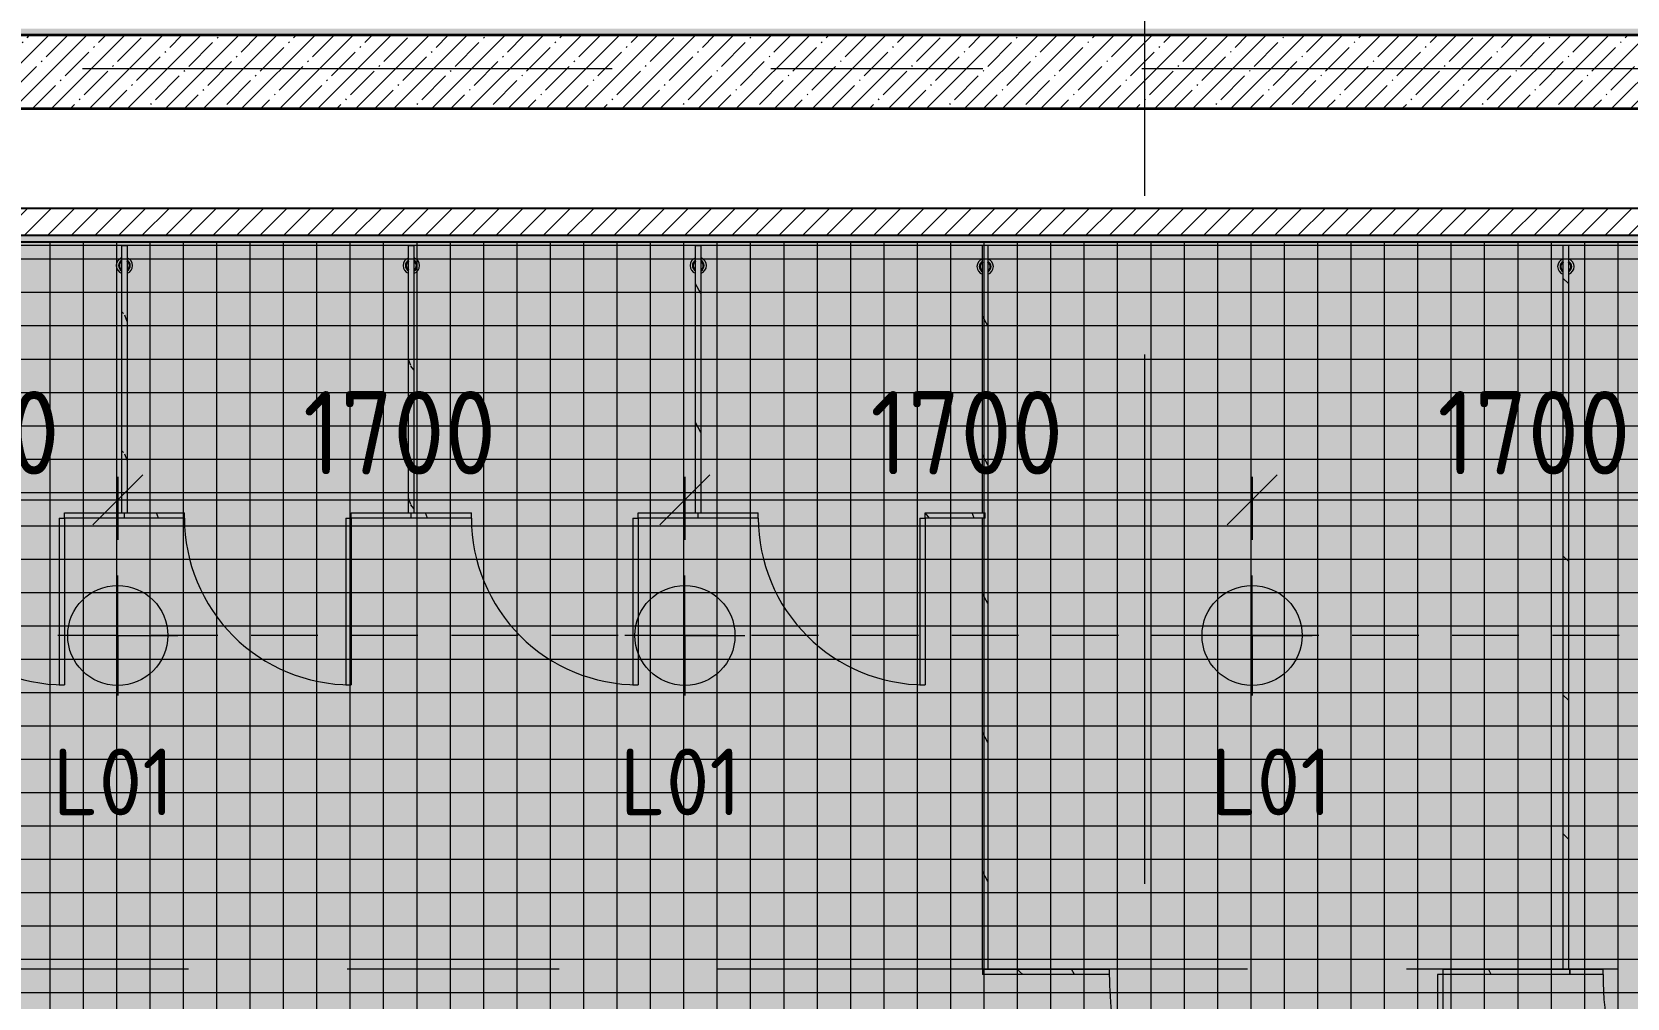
# Model space of a CAD drawing. Header units: millimetres. Extents: x 81094 to 272713, y -8553 to 29000.
# Drawn here: x 112624 to 117405, y 7713 to 10610 of the extents above; entities that cross this region are included whole.
import ezdxf

# ---------------------------------------------------------------- set-up
doc = ezdxf.new("R2010")
doc.units = ezdxf.units.MM
doc.linetypes.add('ADSK_Штрих_ш2 п1', pattern=[300, 200, -100])
doc.linetypes.add('Осевая', pattern=[3175, 635, -476.25, 1587.5, -476.25])
for name, color, linetype, lineweight in [('A-ANNO-DIMS', 7, 'Continuous', 9), ('A-ANNO-DIMS-100', 7, 'Continuous', 9), ('A-CLNG-PATT', 7, 'Continuous', 9), ('A-DETL-1', 7, 'ADSK_Штрих_ш2 п1', 9), ('A-DOOR', 7, 'Continuous', 9), ('A-GENM', 7, 'Continuous', 9), ('E-LITE-EQPM-IDEN', 7, 'Continuous', 9), ('I-WALL', 7, 'Continuous', 9), ('Оси-2', 7, 'Осевая', 9)]:
    doc.layers.add(name, color=color, linetype=linetype, lineweight=lineweight)
for name, color, linetype, lineweight, true_color in [('A-ANNO-NOTE', 1, 'Continuous', 9, 0xff0000), ('A-WALL-1', 7, 'Continuous', 35, 0x3c3c3c), ('A-WALL-3', 7, 'Continuous', 25, 0x3c3c3c), ('A-WALL-FNSH-2', 7, 'Continuous', 13, 0x3c3c3c)]:
    doc.layers.add(name, color=color, linetype=linetype, lineweight=lineweight, true_color=true_color)
doc.layers.add('A-CLNG-PATT-1', color=7, linetype='Continuous', lineweight=9, transparency=1)
doc.styles.add('GOST Common', font='GOST_Common.ttf', dxfattribs={"height": 200})
doc.styles.add('ISOCPEUR', font='isocpeur.ttf', dxfattribs={"width": 0.9, "height": 250})
doc.dimstyles.new('ISO-2_5_0_9К_БОЛЬШОЙ', dxfattribs={"dimscale": 304.8, "dimtxt": 248.995294, "dimasz": 0.492126, "dimexe": 0.393701, "dimexo": 0.984252, "dimgap": 0, "dimtad": 1, "dimdec": 0, "dimrnd": 10, "dimzin": 0, "dimdsep": 46, "dimtxsty": 'ISOCPEUR', "dimblk1": 'OBLIQUE', "dimblk2": 'OBLIQUE', "dimsah": 1, "dimcen": 0.09, "dimdle": 0.393701, "dimazin": 0, "dimtfac": 1, "dimtdec": 4, "dimtix": 1, "dimtmove": 0, "dimatfit": 3, "dimfxl": 1, "dimtvp": 1, "dimtolj": 1, "dimtzin": 0, "dimarcsym": 2})
pattern_1 = [(0, (0, 0), (121.92, 30.48), [10.058, -81.382, 10.058, -81.382, -487.68]), (0, (0, 0), (121.92, 30.48), [-182.88, 10.058, -172.822, 10.058, -81.382, -213.36]), (0, (0, 0), (121.92, 30.48), [-457.2, 10.058, -50.902, 10.058, -142.342]), (120, (45.72, 15.24), (-87.356454, 90.345817), [10.058, -81.382, 10.058, -81.382, -487.68]), (120, (45.72, 15.24), (-87.356454, 90.345817), [-182.88, 10.058, -172.822, 10.058, -81.382, -213.36]), (120, (45.72, 15.24), (-87.356454, 90.345817), [-457.2, 10.058, -50.902, 10.058, -142.342]), (240, (60.96, 76.2), (-34.563546, -120.825817), [10.058, -81.382, 10.058, -81.382, -487.68]), (240, (60.96, 76.2), (-34.563546, -120.825817), [-182.88, 10.058, -172.822, 10.058, -81.382, -213.36]), (240, (60.96, 76.2), (-34.563546, -120.825817), [-457.2, 10.058, -50.902, 10.058, -142.342])]
pattern_2 = [(288.435, (115442.71, 9160), (416.50086, -832.99954), [158.05, -1159.038]), (319.399, (115492.69, 9010.06), (2499.010644, -2082.486787), [76.799, -3763.143]), (316.848, (115134.5, 8960.08), (6247.5402574, -5830.957739), [182.691, -8951.868]), (289.983, (115267.78, 8835.13), (1249.49393, -3332.002656), [97.5, -4777.508]), (270, (115301.1, 9160), (416.5, -416.5), [83.3, -333.2]), (298.443, (115301.1, 9076.7), (-2915.5071394, 5414.4962996), [227.365, -11140.87]), (264.289, (115409.39, 8876.78), (416.5263, 3748.496867), [83.716, -4102.058]), (309.806, (115401.06, 8793.48), (-1666.01521, 2082.48651), [65.059, -3187.91])]
pattern_3 = [(288.435, (116754.71, 7791), (416.50086, -832.99954), [158.05, -1159.038]), (319.399, (116804.69, 7641.06), (2499.010644, -2082.486787), [76.799, -3763.143]), (316.848, (116446.5, 7591.08), (6247.5402574, -5830.957739), [182.691, -8951.868]), (289.983, (116579.78, 7466.13), (1249.49393, -3332.002656), [97.5, -4777.508]), (270, (116613.1, 7791), (416.5, -416.5), [83.3, -333.2]), (298.443, (116613.1, 7707.7), (-2915.5071394, 5414.4962996), [227.365, -11140.87]), (264.289, (116721.39, 7507.78), (416.5263, 3748.496867), [83.716, -4102.058]), (309.806, (116713.06, 7424.48), (-1666.01521, 2082.48651), [65.059, -3187.91])]

# ---------------------------------------------------------------- blocks, each defined once
blk = doc.blocks.new('131_Сантехническая перегородка_Дверь 5 - СД-1-V19-План расстановки осветительного оборудования 2 этажа в осях 23-33')
at = {"layer": 'A-DOOR'}
h = blk.add_hatch(dxfattribs=at)
h.set_pattern_fill('FP_36', color=256, style=0, pattern_type=2)
h.set_pattern_definition([(288.435, (112862.71, 9160), (416.50086, -832.99954), [158.05, -1159.038]), (319.399, (112912.69, 9010.06), (2499.010644, -2082.486787), [76.799, -3763.143]), (316.848, (112554.5, 8960.08), (6247.5402574, -5830.957739), [182.691, -8951.868]), (289.983, (112687.78, 8835.13), (1249.49393, -3332.002656), [97.5, -4777.508]), (270, (112721.1, 9160), (416.5, -416.5), [83.3, -333.2]), (298.443, (112721.1, 9076.7), (-2915.5071394, 5414.4962996), [227.365, -11140.87]), (264.289, (112829.39, 8876.78), (416.5263, 3748.496867), [83.716, -4102.058]), (309.806, (112821.06, 8793.48), (-1666.01521, 2082.48651), [65.059, -3187.91])])
h.paths.add_polyline_path([(839.8, 8), (750, 8), (750, -8), (930, -8), (930, 8)])
for p, q in [((266, 508), (250, 508)), ((250, 8), (250, 508)), ((266, 8), (266, 508)), ((266, 8), (250, 8))]:
    blk.add_line(p, q, dxfattribs=at)
blk.add_arc((250, 8), 500, 360, 90, dxfattribs=at)
at = {"layer": 'A-GENM'}
for p, q in [((70, 8), (250, 8)), ((70, 8), (70, -8)), ((250, 8), (250, -8)), ((750, 8), (930, 8)), ((750, 8), (750, -8)), ((250, -8), (70, -8)), ((930, -8), (750, -8))]:
    blk.add_line(p, q, dxfattribs=at)
blk = doc.blocks.new('131_Сантехническая перегородка_Дверь 5 - СД-1-V20-План расстановки осветительного оборудования 2 этажа в осях 23-33')
at = {"layer": 'A-DOOR'}
h = blk.add_hatch(dxfattribs=at)
h.set_pattern_fill('FP_37', color=256, style=0, pattern_type=2)
h.set_pattern_definition([(288.435, (113722.71, 9160), (416.50086, -832.99954), [158.05, -1159.038]), (319.399, (113772.69, 9010.06), (2499.010644, -2082.486787), [76.799, -3763.143]), (316.848, (113414.5, 8960.08), (6247.5402574, -5830.957739), [182.691, -8951.868]), (289.983, (113547.78, 8835.13), (1249.49393, -3332.002656), [97.5, -4777.508]), (270, (113581.1, 9160), (416.5, -416.5), [83.3, -333.2]), (298.443, (113581.1, 9076.7), (-2915.5071394, 5414.4962996), [227.365, -11140.87]), (264.289, (113689.39, 8876.78), (416.5263, 3748.496867), [83.716, -4102.058]), (309.806, (113681.06, 8793.48), (-1666.01521, 2082.48651), [65.059, -3187.91])])
h.paths.add_polyline_path([(930, 8), (750, 8), (750, -8), (930, -8)])
for p, q in [((266, 508), (250, 508)), ((250, 8), (250, 508)), ((266, 8), (266, 508)), ((266, 8), (250, 8))]:
    blk.add_line(p, q, dxfattribs=at)
blk.add_arc((250, 8), 500, 360, 90, dxfattribs=at)
at = {"layer": 'A-GENM'}
for p, q in [((70, 8), (250, 8)), ((70, 8), (70, -8)), ((250, 8), (250, -8)), ((750, 8), (930, 8)), ((750, 8), (750, -8)), ((930, 8), (930, -8)), ((250, -8), (70, -8)), ((930, -8), (750, -8))]:
    blk.add_line(p, q, dxfattribs=at)
blk = doc.blocks.new('131_Сантехническая перегородка_Дверь 5 - СД-1-V21-План расстановки осветительного оборудования 2 этажа в осях 23-33')
at = {"layer": 'A-DOOR'}
h = blk.add_hatch(dxfattribs=at)
h.set_pattern_fill('FP_38', color=256, style=0, pattern_type=2)
h.set_pattern_definition([(288.435, (114582.71, 9160), (416.50086, -832.99954), [158.05, -1159.038]), (319.399, (114632.69, 9010.06), (2499.010644, -2082.486787), [76.799, -3763.143]), (316.848, (114274.5, 8960.08), (6247.5402574, -5830.957739), [182.691, -8951.868]), (289.983, (114407.78, 8835.13), (1249.49393, -3332.002656), [97.5, -4777.508]), (270, (114441.1, 9160), (416.5, -416.5), [83.3, -333.2]), (298.443, (114441.1, 9076.7), (-2915.5071394, 5414.4962996), [227.365, -11140.87]), (264.289, (114549.39, 8876.78), (416.5263, 3748.496867), [83.716, -4102.058]), (309.806, (114541.06, 8793.48), (-1666.01521, 2082.48651), [65.059, -3187.91])])
h.paths.add_polyline_path([(750, 8), (750, -8), (930, -8), (930, 8)])
for p, q in [((266, 508), (250, 508)), ((250, 8), (250, 508)), ((266, 8), (266, 508)), ((266, 8), (250, 8))]:
    blk.add_line(p, q, dxfattribs=at)
blk.add_arc((250, 8), 500, 360, 90, dxfattribs=at)
at = {"layer": 'A-GENM'}
for p, q in [((70, 8), (250, 8)), ((70, 8), (70, -8)), ((250, 8), (250, -8)), ((750, 8), (930, 8)), ((750, 8), (750, -8)), ((930, 8), (930, -8)), ((250, -8), (70, -8)), ((930, -8), (750, -8))]:
    blk.add_line(p, q, dxfattribs=at)
blk = doc.blocks.new('131_Сантехническая перегородка_Дверь 5 - СД-1-V22-План расстановки осветительного оборудования 2 этажа в осях 23-33')
at = {"layer": 'A-DOOR'}
h = blk.add_hatch(dxfattribs=at)
h.set_pattern_fill('FP_39', color=256, style=0, pattern_type=2)
h.set_pattern_definition(pattern_2)
h.paths.add_polyline_path([(750, 8), (750, -8), (930, -8), (930, 8)])
at = {"layer": 'A-GENM'}
h = blk.add_hatch(dxfattribs=at)
h.set_pattern_fill('FP_39', color=256, style=0, pattern_type=2)
h.set_pattern_definition(pattern_2)
h.paths.add_polyline_path([(70, 8), (70, -8), (250, -8), (250, 8)])
at = {"layer": 'A-DOOR'}
for p, q in [((266, 508), (250, 508)), ((250, 8), (250, 508)), ((266, 8), (266, 508)), ((266, 8), (250, 8))]:
    blk.add_line(p, q, dxfattribs=at)
blk.add_arc((250, 8), 500, 360, 90, dxfattribs=at)
at = {"layer": 'A-GENM'}
for p, q in [((70, 8), (250, 8)), ((70, 8), (70, -8)), ((250, 8), (250, -8)), ((750, 8), (930, 8)), ((750, 8), (750, -8)), ((930, 8), (930, -8)), ((250, -8), (70, -8)), ((930, -8), (750, -8))]:
    blk.add_line(p, q, dxfattribs=at)
blk = doc.blocks.new('FP_28-План расстановки осветительного оборудования 2 этажа в осях 23-33')
at = {"layer": 'A-GENM'}
blk.add_line((0, 8), (0, -8), dxfattribs=at)
blk = doc.blocks.new('131_Сантехническая перегородка 6 - СП-1-V27-План расстановки осветительного оборудования 2 этажа в осях 23-33')
at = {"layer": 'A-GENM'}
h = blk.add_hatch(dxfattribs=at)
h.set_pattern_fill('FP_42', color=256, style=0, pattern_type=2)
h.set_pattern_definition([(198.435, (9968, -114512.71), (-832.99954, -416.50086), [158.051, -1159.038]), (229.399, (9818.06, -114562.69), (-2082.486787, -2499.010644), [76.799, -3763.143]), (226.848, (9768.08, -114204.5), (-5830.957739, -6247.5402574), [182.691, -8951.868]), (199.983, (9643.13, -114337.78), (-3332.002656, -1249.49393), [97.5, -4777.508]), (180, (9968, -114371.1), (-416.5, -416.5), [83.3, -333.2]), (208.443, (9884.7, -114371.1), (5414.4962996, 2915.5071394), [227.365, -11140.87]), (174.289, (9684.78, -114479.39), (3748.496867, -416.5263), [83.716, -4102.058]), (219.806, (9601.48, -114471.06), (2082.48651, 1666.01521), [65.059, -3187.91])])
h.paths.add_polyline_path([(800, 0), (800, 8), (50, 8), (50, -8), (800, -8)])
for p, q in [((0, 8), (50, 8)), ((50, 8), (800, 8)), ((50, -8), (0, -8)), ((800, -8), (50, -8))]:
    blk.add_line(p, q, dxfattribs=at)
at = {"layer": 'A-GENM', "flags": 128}
for points in [[(71.5, 8), (71.1, 8.5), (70.8, 9), (70.4, 9.5), (70, 9.9), (69.6, 10.4), (69.2, 10.8), (68.8, 11.2), (68.3, 11.6), (67.8, 12), (67.3, 12.3), (66.8, 12.7), (66.3, 13), (65.8, 13.3), (65.3, 13.6), (64.7, 13.8), (64.2, 14), (63.6, 14.3), (63, 14.4), (62.4, 14.6), (61.9, 14.7), (61.3, 14.9), (60.7, 14.9), (60.1, 15), (59.5, 15.1), (58.9, 15.1), (58.3, 15.1), (57.7, 15), (57.1, 15), (56.5, 14.9), (55.9, 14.8), (55.3, 14.7), (54.7, 14.5), (54.1, 14.4), (53.5, 14.2), (53, 13.9), (52.4, 13.7), (51.9, 13.4), (51.4, 13.2), (50.8, 12.9), (50.3, 12.5), (49.8, 12.2), (49.3, 11.8), (48.9, 11.4), (48.4, 11), (48, 10.6), (47.6, 10.2), (47.2, 9.7), (46.8, 9.3), (46.4, 8.8), (46.1, 8.3), (45.9, 8)], [(45.9, -8), (46.3, -8.5), (46.6, -9), (47, -9.5), (47.4, -9.9), (47.8, -10.4), (48.2, -10.8), (48.6, -11.2), (49.1, -11.6), (49.6, -12), (50, -12.3), (50.5, -12.7), (51.1, -13), (51.6, -13.3), (52.1, -13.6), (52.7, -13.8), (53.2, -14), (53.8, -14.3), (54.4, -14.4), (54.9, -14.6), (55.5, -14.7), (56.1, -14.9), (56.7, -14.9), (57.3, -15), (57.9, -15.1), (58.5, -15.1), (59.1, -15.1), (59.7, -15), (60.3, -15), (60.9, -14.9), (61.5, -14.8), (62.1, -14.7), (62.7, -14.5), (63.3, -14.4), (63.8, -14.2), (64.4, -13.9), (65, -13.7), (65.5, -13.4), (66, -13.2), (66.6, -12.9), (67.1, -12.5), (67.6, -12.2), (68, -11.8), (68.5, -11.4), (69, -11), (69.4, -10.6), (69.8, -10.2), (70.2, -9.7), (70.6, -9.3), (70.9, -8.8), (71.3, -8.3), (71.5, -8)]]:
    blk.add_lwpolyline(points, dxfattribs=at)
at = {"layer": 'A-GENM'}
for radius, start, end in [(24.6, 19.9113, 160.0887), (17.6, 28.9731, 151.0269), (15.1, 78.8699, 146.2189), (15.1, 33.7811, 53.124), (24.6, 199.9113, 340.0887), (17.6, 208.9731, 331.0269), (15.1, 213.7811, 233.124), (15.1, 258.8699, 326.2189)]:
    blk.add_arc((58.7, 0), radius, start, end, dxfattribs=at)
blk.add_blockref('FP_28-План расстановки осветительного оборудования 2 этажа в осях 23-33', (0, 0), dxfattribs=at)
blk = doc.blocks.new('FP_30-План расстановки осветительного оборудования 2 этажа в осях 23-33')
at = {"layer": 'A-GENM'}
blk.add_line((0, 8), (0, -8), dxfattribs=at)
blk = doc.blocks.new('131_Сантехническая перегородка 6 - СП-1-V29-План расстановки осветительного оборудования 2 этажа в осях 23-33')
at = {"layer": 'A-GENM'}
h = blk.add_hatch(dxfattribs=at)
h.set_pattern_fill('FP_43', color=256, style=0, pattern_type=2)
h.set_pattern_definition([(198.435, (9968, -113652.71), (-832.99954, -416.50086), [158.05, -1159.038]), (229.399, (9818.06, -113702.69), (-2082.486787, -2499.010644), [76.799, -3763.143]), (226.848, (9768.08, -113344.5), (-5830.957739, -6247.5402574), [182.691, -8951.868]), (199.983, (9643.13, -113477.78), (-3332.002656, -1249.49393), [97.5, -4777.508]), (180, (9968, -113511.1), (-416.5, -416.5), [83.3, -333.2]), (208.443, (9884.7, -113511.1), (5414.4962996, 2915.5071394), [227.365, -11140.87]), (174.289, (9684.78, -113619.39), (3748.496867, -416.5263), [83.716, -4102.058]), (219.806, (9601.48, -113611.06), (2082.48651, 1666.01521), [65.059, -3187.91])])
h.paths.add_polyline_path([(800, 0), (800, 8), (50, 8), (50, -8), (800, -8)])
for p, q in [((0, 8), (50, 8)), ((50, 8), (800, 8)), ((50, -8), (0, -8)), ((800, -8), (50, -8))]:
    blk.add_line(p, q, dxfattribs=at)
at = {"layer": 'A-GENM', "flags": 128}
for points in [[(71.5, 8), (71.1, 8.5), (70.8, 9), (70.4, 9.5), (70, 9.9), (69.6, 10.4), (69.2, 10.8), (68.8, 11.2), (68.3, 11.6), (67.8, 12), (67.3, 12.3), (66.8, 12.7), (66.3, 13), (65.8, 13.3), (65.3, 13.6), (64.7, 13.8), (64.2, 14), (63.6, 14.3), (63, 14.4), (62.4, 14.6), (61.9, 14.7), (61.3, 14.9), (60.7, 14.9), (60.1, 15), (59.5, 15.1), (58.9, 15.1), (58.3, 15.1), (57.7, 15), (57.1, 15), (56.5, 14.9), (55.9, 14.8), (55.3, 14.7), (54.7, 14.5), (54.1, 14.4), (53.5, 14.2), (53, 13.9), (52.4, 13.7), (51.9, 13.4), (51.4, 13.2), (50.8, 12.9), (50.3, 12.5), (49.8, 12.2), (49.3, 11.8), (48.9, 11.4), (48.4, 11), (48, 10.6), (47.6, 10.2), (47.2, 9.7), (46.8, 9.3), (46.4, 8.8), (46.1, 8.3), (45.9, 8)], [(45.9, -8), (46.3, -8.5), (46.6, -9), (47, -9.5), (47.4, -9.9), (47.8, -10.4), (48.2, -10.8), (48.6, -11.2), (49.1, -11.6), (49.6, -12), (50, -12.3), (50.5, -12.7), (51.1, -13), (51.6, -13.3), (52.1, -13.6), (52.7, -13.8), (53.2, -14), (53.8, -14.3), (54.4, -14.4), (54.9, -14.6), (55.5, -14.7), (56.1, -14.9), (56.7, -14.9), (57.3, -15), (57.9, -15.1), (58.5, -15.1), (59.1, -15.1), (59.7, -15), (60.3, -15), (60.9, -14.9), (61.5, -14.8), (62.1, -14.7), (62.7, -14.5), (63.3, -14.4), (63.8, -14.2), (64.4, -13.9), (65, -13.7), (65.5, -13.4), (66, -13.2), (66.6, -12.9), (67.1, -12.5), (67.6, -12.2), (68, -11.8), (68.5, -11.4), (69, -11), (69.4, -10.6), (69.8, -10.2), (70.2, -9.7), (70.6, -9.3), (70.9, -8.8), (71.3, -8.3), (71.5, -8)]]:
    blk.add_lwpolyline(points, dxfattribs=at)
at = {"layer": 'A-GENM'}
for radius, start, end in [(24.6, 19.9113, 160.0887), (17.6, 28.9731, 151.0269), (15.1, 78.8699, 146.2189), (15.1, 33.7811, 53.124), (24.6, 199.9113, 340.0887), (17.6, 208.9731, 331.0269), (15.1, 213.7811, 233.124), (15.1, 258.8699, 326.2189)]:
    blk.add_arc((58.7, 0), radius, start, end, dxfattribs=at)
blk.add_blockref('FP_30-План расстановки осветительного оборудования 2 этажа в осях 23-33', (0, 0), dxfattribs=at)
blk = doc.blocks.new('FP_32-План расстановки осветительного оборудования 2 этажа в осях 23-33')
at = {"layer": 'A-GENM'}
blk.add_line((0, 8), (0, -8), dxfattribs=at)
blk = doc.blocks.new('131_Сантехническая перегородка 6 - СП-1-V31-План расстановки осветительного оборудования 2 этажа в осях 23-33')
at = {"layer": 'A-GENM'}
h = blk.add_hatch(dxfattribs=at)
h.set_pattern_fill('FP_44', color=256, style=0, pattern_type=2)
h.set_pattern_definition([(198.435, (9968, -112792.71), (-832.99954, -416.50086), [158.051, -1159.038]), (229.399, (9818.06, -112842.69), (-2082.486787, -2499.010644), [76.799, -3763.143]), (226.848, (9768.08, -112484.5), (-5830.957739, -6247.5402574), [182.691, -8951.868]), (199.983, (9643.13, -112617.78), (-3332.002656, -1249.49393), [97.5, -4777.508]), (180, (9968, -112651.1), (-416.5, -416.5), [83.3, -333.2]), (208.443, (9884.7, -112651.1), (5414.4962996, 2915.5071394), [227.365, -11140.87]), (174.289, (9684.78, -112759.39), (3748.496867, -416.5263), [83.716, -4102.058]), (219.806, (9601.48, -112751.06), (2082.48651, 1666.01521), [65.059, -3187.91])])
h.paths.add_polyline_path([(800, 0), (800, 8), (50, 8), (50, -8), (800, -8)])
for p, q in [((0, 8), (50, 8)), ((50, 8), (800, 8)), ((50, -8), (0, -8)), ((800, -8), (50, -8))]:
    blk.add_line(p, q, dxfattribs=at)
at = {"layer": 'A-GENM', "flags": 128}
for points in [[(71.5, 8), (71.1, 8.5), (70.8, 9), (70.4, 9.5), (70, 9.9), (69.6, 10.4), (69.2, 10.8), (68.8, 11.2), (68.3, 11.6), (67.8, 12), (67.3, 12.3), (66.8, 12.7), (66.3, 13), (65.8, 13.3), (65.3, 13.6), (64.7, 13.8), (64.2, 14), (63.6, 14.3), (63, 14.4), (62.4, 14.6), (61.9, 14.7), (61.3, 14.9), (60.7, 14.9), (60.1, 15), (59.5, 15.1), (58.9, 15.1), (58.3, 15.1), (57.7, 15), (57.1, 15), (56.5, 14.9), (55.9, 14.8), (55.3, 14.7), (54.7, 14.5), (54.1, 14.4), (53.5, 14.2), (53, 13.9), (52.4, 13.7), (51.9, 13.4), (51.4, 13.2), (50.8, 12.9), (50.3, 12.5), (49.8, 12.2), (49.3, 11.8), (48.9, 11.4), (48.4, 11), (48, 10.6), (47.6, 10.2), (47.2, 9.7), (46.8, 9.3), (46.4, 8.8), (46.1, 8.3), (45.9, 8)], [(45.9, -8), (46.3, -8.5), (46.6, -9), (47, -9.5), (47.4, -9.9), (47.8, -10.4), (48.2, -10.8), (48.6, -11.2), (49.1, -11.6), (49.6, -12), (50, -12.3), (50.5, -12.7), (51.1, -13), (51.6, -13.3), (52.1, -13.6), (52.7, -13.8), (53.2, -14), (53.8, -14.3), (54.4, -14.4), (54.9, -14.6), (55.5, -14.7), (56.1, -14.9), (56.7, -14.9), (57.3, -15), (57.9, -15.1), (58.5, -15.1), (59.1, -15.1), (59.7, -15), (60.3, -15), (60.9, -14.9), (61.5, -14.8), (62.1, -14.7), (62.7, -14.5), (63.3, -14.4), (63.8, -14.2), (64.4, -13.9), (65, -13.7), (65.5, -13.4), (66, -13.2), (66.6, -12.9), (67.1, -12.5), (67.6, -12.2), (68, -11.8), (68.5, -11.4), (69, -11), (69.4, -10.6), (69.8, -10.2), (70.2, -9.7), (70.6, -9.3), (70.9, -8.8), (71.3, -8.3), (71.5, -8)]]:
    blk.add_lwpolyline(points, dxfattribs=at)
at = {"layer": 'A-GENM'}
for radius, start, end in [(24.6, 19.9113, 160.0887), (17.6, 28.9731, 151.0269), (15.1, 78.8699, 146.2189), (15.1, 33.7811, 53.124), (24.6, 199.9113, 340.0887), (17.6, 208.9731, 331.0269), (15.1, 213.7811, 233.124), (15.1, 258.8699, 326.2189)]:
    blk.add_arc((58.7, 0), radius, start, end, dxfattribs=at)
blk.add_blockref('FP_32-План расстановки осветительного оборудования 2 этажа в осях 23-33', (0, 0), dxfattribs=at)
blk = doc.blocks.new('131_Сантехническая перегородка 7 - СП-1-V34-План расстановки осветительного оборудования 2 этажа в осях 23-33')
at = {"layer": 'A-GENM'}
h = blk.add_hatch(dxfattribs=at)
h.set_pattern_fill('FP_46', color=256, style=0, pattern_type=2)
h.set_pattern_definition([(198.435, (9964.92, -115372.71), (-832.99954, -416.50086), [158.05, -1159.038]), (229.399, (9814.98, -115422.69), (-2082.486787, -2499.010644), [76.799, -3763.143]), (226.848, (9765, -115064.5), (-5830.957739, -6247.5402574), [182.691, -8951.868]), (199.983, (9640.05, -115197.78), (-3332.002656, -1249.49393), [97.5, -4777.508]), (180, (9964.9, -115231.1), (-416.5, -416.5), [83.3, -333.2]), (208.443, (9881.62, -115231.1), (5414.4962996, 2915.5071394), [227.365, -11140.87]), (174.289, (9681.7, -115339.39), (3748.496867, -416.5263), [83.716, -4102.058]), (219.806, (9598.4, -115331.06), (2082.48651, 1666.01521), [65.059, -3187.91])])
h.paths.add_polyline_path([(2165.9, 8), (45.9, 8), (45.9, -8), (796.9, -8), (796.9, 0), (812.9, 0), (812.9, -8), (2165.9, -8)])
for p, q in [((-4.1, 8), (45.9, 8)), ((45.9, 8), (2165.9, 8)), ((45.9, -8), (-4.1, -8)), ((796.9, -8), (45.9, -8)), ((2165.9, -8), (812.9, -8))]:
    blk.add_line(p, q, dxfattribs=at)
at = {"layer": 'A-GENM', "flags": 128}
for points in [[(71.5, 8), (71.1, 8.5), (70.8, 9), (70.4, 9.5), (70, 9.9), (69.6, 10.4), (69.2, 10.8), (68.8, 11.2), (68.3, 11.6), (67.8, 12), (67.3, 12.3), (66.8, 12.7), (66.3, 13), (65.8, 13.3), (65.3, 13.6), (64.7, 13.8), (64.2, 14), (63.6, 14.3), (63, 14.4), (62.4, 14.6), (61.9, 14.7), (61.3, 14.9), (60.7, 14.9), (60.1, 15), (59.5, 15.1), (58.9, 15.1), (58.3, 15.1), (57.7, 15), (57.1, 15), (56.5, 14.9), (55.9, 14.8), (55.3, 14.7), (54.7, 14.5), (54.1, 14.4), (53.5, 14.2), (53, 13.9), (52.4, 13.7), (51.9, 13.4), (51.4, 13.2), (50.8, 12.9), (50.3, 12.5), (49.8, 12.2), (49.3, 11.8), (48.9, 11.4), (48.4, 11), (48, 10.6), (47.6, 10.2), (47.2, 9.7), (46.8, 9.3), (46.4, 8.8), (46.1, 8.3), (45.9, 8)], [(45.9, -8), (46.3, -8.5), (46.6, -9), (47, -9.5), (47.4, -9.9), (47.8, -10.4), (48.2, -10.8), (48.6, -11.2), (49.1, -11.6), (49.6, -12), (50, -12.3), (50.5, -12.7), (51.1, -13), (51.6, -13.3), (52.1, -13.6), (52.7, -13.8), (53.2, -14), (53.8, -14.3), (54.4, -14.4), (54.9, -14.6), (55.5, -14.7), (56.1, -14.9), (56.7, -14.9), (57.3, -15), (57.9, -15.1), (58.5, -15.1), (59.1, -15.1), (59.7, -15), (60.3, -15)], [(60.3, -15), (60.9, -14.9), (61.5, -14.8), (62.1, -14.7), (62.7, -14.5), (63.3, -14.4), (63.8, -14.2), (64.4, -13.9), (65, -13.7), (65.5, -13.4), (66, -13.2), (66.6, -12.9), (67.1, -12.5), (67.6, -12.2), (68, -11.8), (68.5, -11.4), (69, -11), (69.4, -10.6), (69.8, -10.2), (70.2, -9.7), (70.6, -9.3), (70.9, -8.8), (71.3, -8.3), (71.5, -8)]]:
    blk.add_lwpolyline(points, dxfattribs=at)
at = {"layer": 'A-GENM'}
for radius, start, end in [(24.6, 19.9113, 160.0887), (17.6, 28.9731, 151.0269), (15.1, 78.8699, 146.2189), (15.1, 33.7811, 53.124), (24.6, 199.9113, 340.0887), (17.6, 208.9731, 331.0269), (15.1, 213.7811, 233.124), (15.1, 258.8699, 326.2189)]:
    blk.add_arc((58.7, 0), radius, start, end, dxfattribs=at)
blk = doc.blocks.new('131_Сантехническая перегородка 7 - СП-1-V35-План расстановки осветительного оборудования 2 этажа в осях 23-33')
at = {"layer": 'A-GENM'}
h = blk.add_hatch(dxfattribs=at)
h.set_pattern_fill('FP_47', color=256, style=0, pattern_type=2)
h.set_pattern_definition([(198.435, (9964.92, -117113.21), (-832.99954, -416.50086), [158.05, -1159.038]), (229.399, (9814.98, -117163.19), (-2082.486787, -2499.010644), [76.799, -3763.143]), (226.848, (9765, -116805), (-5830.957739, -6247.5402574), [182.691, -8951.868]), (199.983, (9640.05, -116938.28), (-3332.002656, -1249.49393), [97.5, -4777.508]), (180, (9964.9, -116971.6), (-416.5, -416.5), [83.3, -333.2]), (208.443, (9881.62, -116971.6), (5414.4962996, 2915.5071394), [227.365, -11140.87]), (174.289, (9681.7, -117079.89), (3748.496867, -416.5263), [83.716, -4102.058]), (219.806, (9598.4, -117071.56), (2082.48651, 1666.01521), [65.059, -3187.91])])
h.paths.add_polyline_path([(2165.9, -8), (2165.9, 8), (45.9, 8), (45.9, -8), (2158.9, -8)])
for p, q in [((-4.1, 8), (33, 8)), ((33, 8), (45.9, 8)), ((45.9, 8), (2165.9, 8)), ((55.3, 14.7), (54.7, 14.5)), ((55.9, 14.8), (55.3, 14.7)), ((61.9, 14.7), (61.3, 14.9)), ((62.4, 14.6), (61.9, 14.7)), ((63, 14.4), (62.4, 14.6)), ((45.9, -8), (-4.1, -8)), ((2165.9, -8), (45.9, -8))]:
    blk.add_line(p, q, dxfattribs=at)
at = {"layer": 'A-GENM', "flags": 128}
for points in [[(49.8, 12.2), (49.3, 11.8), (48.9, 11.4), (48.4, 11), (48, 10.6), (47.6, 10.2), (47.2, 9.7), (46.8, 9.3), (46.4, 8.8), (46.1, 8.3), (45.9, 8)], [(51.4, 13.2), (50.8, 12.9), (50.3, 12.5), (49.8, 12.2)], [(54.7, 14.5), (54.1, 14.4), (53.5, 14.2), (53, 13.9), (52.4, 13.7), (51.9, 13.4), (51.4, 13.2)], [(57.7, 15), (57.1, 15), (56.5, 14.9), (55.9, 14.8)], [(59.5, 15.1), (58.9, 15.1), (58.3, 15.1), (57.7, 15)], [(61.3, 14.9), (60.7, 14.9), (60.1, 15), (59.5, 15.1)], [(65.8, 13.3), (65.3, 13.6), (64.7, 13.8), (64.2, 14), (63.6, 14.3), (63, 14.4)], [(71.5, 8), (71.1, 8.5), (70.8, 9), (70.4, 9.5), (70, 9.9), (69.6, 10.4), (69.2, 10.8), (68.8, 11.2), (68.3, 11.6), (67.8, 12), (67.3, 12.3), (66.8, 12.7), (66.3, 13), (65.8, 13.3)], [(45.9, -8), (46.3, -8.5), (46.6, -9), (47, -9.5), (47.4, -9.9), (47.8, -10.4), (48.2, -10.8), (48.6, -11.2), (49.1, -11.6), (49.6, -12), (50, -12.3), (50.5, -12.7), (51.1, -13), (51.6, -13.3), (52.1, -13.6), (52.7, -13.8), (53.2, -14), (53.8, -14.3), (54.4, -14.4), (54.9, -14.6), (55.5, -14.7), (56.1, -14.9), (56.7, -14.9), (57.3, -15), (57.9, -15.1), (58.5, -15.1), (59.1, -15.1), (59.7, -15), (60.3, -15), (60.9, -14.9), (61.5, -14.8), (62.1, -14.7), (62.7, -14.5), (63.3, -14.4)], [(63.3, -14.4), (63.8, -14.2), (64.4, -13.9), (65, -13.7), (65.5, -13.4), (66, -13.2), (66.6, -12.9), (67.1, -12.5), (67.6, -12.2), (68, -11.8), (68.5, -11.4), (69, -11), (69.4, -10.6), (69.8, -10.2), (70.2, -9.7), (70.6, -9.3), (70.9, -8.8), (71.3, -8.3), (71.5, -8)]]:
    blk.add_lwpolyline(points, dxfattribs=at)
at = {"layer": 'A-GENM'}
for radius, start, end in [(24.6, 19.9113, 160.0887), (17.6, 28.9731, 151.0269), (15.1, 78.8699, 146.2189), (15.1, 33.7811, 53.124), (24.6, 199.9113, 340.0887), (17.6, 208.9731, 331.0269), (15.1, 213.7811, 233.124), (15.1, 258.8699, 326.2189)]:
    blk.add_arc((58.7, 0), radius, start, end, dxfattribs=at)
blk = doc.blocks.new('131_Сантехническая перегородка_Дверь МГН - СД-1-V36-План расстановки осветительного оборудования 2 этажа в осях 23-33')
at = {"layer": 'A-DOOR'}
h = blk.add_hatch(dxfattribs=at)
h.set_pattern_fill('FP_49', color=256, style=0, pattern_type=2)
h.set_pattern_definition(pattern_3)
h.paths.add_polyline_path([(1255.8, 8), (1010, 8), (1010, -8), (1390, -8), (1390, 8)])
at = {"layer": 'A-GENM'}
h = blk.add_hatch(dxfattribs=at)
h.set_pattern_fill('FP_49', color=256, style=0, pattern_type=2)
h.set_pattern_definition(pattern_3)
h.paths.add_polyline_path([(10, 8), (-370, 8), (-370, -8), (10, -8)])
at = {"layer": 'A-DOOR'}
for p, q in [((10, 1008), (26, 1008)), ((10, 8), (10, 1008)), ((26, 8), (26, 1008)), ((10, 8), (26, 8))]:
    blk.add_line(p, q, dxfattribs=at)
for start, end in [(37.5, 90), (30, 37.5), (15, 30), (360, 15)]:
    blk.add_arc((10, 8), 1000, start, end, dxfattribs=at)
at = {"layer": 'A-GENM'}
for p, q in [((-370, 8), (10, 8)), ((-370, -8), (-370, 8)), ((10, -8), (10, 8)), ((1010, 8), (1390, 8)), ((1010, -8), (1010, 8)), ((1390, -8), (1390, 8)), ((10, -8), (-370, -8)), ((1390, -8), (1010, -8))]:
    blk.add_line(p, q, dxfattribs=at)
blk = doc.blocks.new('131_Сантехническая перегородка_Дверь МГН 2 - СД-1-V37-План расстановки осветительного оборудования 2 этажа в осях 23-33')
at = {"layer": 'A-DOOR'}
h = blk.add_hatch(dxfattribs=at)
h.set_pattern_fill('FP_50', color=256, style=0, pattern_type=2)
h.set_pattern_definition([(288.435, (118234.71, 7791), (416.50086, -832.99954), [158.05, -1159.038]), (319.399, (118284.69, 7641.06), (2499.010644, -2082.486787), [76.799, -3763.143]), (316.848, (117926.5, 7591.08), (6247.5402574, -5830.957739), [182.691, -8951.868]), (289.983, (118059.78, 7466.13), (1249.49393, -3332.002656), [97.5, -4777.508]), (270, (118093.1, 7791), (416.5, -416.5), [83.3, -333.2]), (298.443, (118093.1, 7707.7), (-2915.5071394, 5414.4962996), [227.365, -11140.87]), (264.289, (118201.39, 7507.78), (416.5263, 3748.496867), [83.716, -4102.058]), (309.806, (118193.06, 7424.48), (-1666.01521, 2082.48651), [65.059, -3187.91])])
h.paths.add_polyline_path([(-426, 8), (-426, -8), (10, -8), (10, 8)])
for p, q in [((10, 1008), (26, 1008)), ((10, 8), (10, 1008)), ((26, 8), (26, 1008)), ((10, 8), (26, 8))]:
    blk.add_line(p, q, dxfattribs=at)
blk.add_arc((10, 8), 1000, 360, 90, dxfattribs=at)
at = {"layer": 'A-GENM'}
for p, q in [((-426, 8), (10, 8)), ((10, 8), (10, -8)), ((1010, 8), (1110, 8)), ((1010, 8), (1010, -8)), ((1110, 8), (1110, -8)), ((10, -8), (-426, -8)), ((1110, -8), (1010, -8))]:
    blk.add_line(p, q, dxfattribs=at)
blk = doc.blocks.new('DIMBLOCK31-План расстановки осветительного оборудования 2 этажа в осях 23-33')
at = {"layer": 'A-ANNO-DIMS-100'}
for p, q in [((112031, 9012.4), (112031, 9326.3)), ((112881, 9275.4), (112881, 9086.3)), ((112881, 9206.3), (112881, 9275.4)), ((111911, 9206.3), (112881, 9206.3)), ((112031, 9206.3), (112031, 9012.4))]:
    blk.add_line(p, q, dxfattribs=at)
at = {"layer": 'A-ANNO-DIMS-100', "lineweight": 20}
for p, q in [((112031, 9206.3), (112106, 9281.3)), ((112881, 9206.3), (112956, 9281.3)), ((112031, 9206.3), (111956, 9131.3)), ((112881, 9206.3), (112806, 9131.3))]:
    blk.add_line(p, q, dxfattribs=at)
at = {"layer": 'A-ANNO-DIMS-100', "color": 0, "insert": (112219, 9532.9), "char_height": 250, "width": 568.858, "attachment_point": 1, "line_spacing_factor": 1.149209, "style": 'ISOCPEUR'}
blk.add_mtext('850', dxfattribs=at)
blk = doc.blocks.new('_Oblique')
at = {"color": 0, "linetype": 'ByBlock', "lineweight": -2}
blk.add_line((-0.5, -0.5), (0.5, 0.5), dxfattribs=at)
blk = doc.blocks.new('DIMBLOCK32-План расстановки осветительного оборудования 2 этажа в осях 23-33')
at = {"layer": 'A-ANNO-DIMS-100', "lineweight": 20}
for p, q in [((112881, 9206.3), (112956, 9281.3)), ((114581, 9206.3), (114656, 9281.3)), ((112881, 9206.3), (112806, 9131.3)), ((114581, 9206.3), (114506, 9131.3))]:
    blk.add_line(p, q, dxfattribs=at)
at = {"layer": 'A-ANNO-DIMS-100'}
for p, q in [((112881, 9275.4), (112881, 9086.3)), ((112881, 9206.3), (112881, 9275.4)), ((114581, 9275.4), (114581, 9086.3)), ((114581, 9206.3), (114581, 9275.4)), ((112881, 9206.3), (114581, 9206.3))]:
    blk.add_line(p, q, dxfattribs=at)
at = {"layer": 'A-ANNO-DIMS-100', "color": 0, "insert": (113436.5, 9532.9), "char_height": 250, "width": 706.764, "attachment_point": 1, "line_spacing_factor": 1.149209, "style": 'ISOCPEUR'}
blk.add_mtext('1700', dxfattribs=at)
blk = doc.blocks.new('DIMBLOCK33-План расстановки осветительного оборудования 2 этажа в осях 23-33')
at = {"layer": 'A-ANNO-DIMS-100', "lineweight": 20}
for p, q in [((114581, 9206.3), (114656, 9281.3)), ((116281, 9206.3), (116356, 9281.3)), ((114581, 9206.3), (114506, 9131.3)), ((116281, 9206.3), (116206, 9131.3))]:
    blk.add_line(p, q, dxfattribs=at)
at = {"layer": 'A-ANNO-DIMS-100'}
for p, q in [((114581, 9275.4), (114581, 9086.3)), ((114581, 9206.3), (114581, 9275.4)), ((116281, 9275.4), (116281, 9086.3)), ((116281, 9206.3), (116281, 9275.4)), ((114581, 9206.3), (116281, 9206.3))]:
    blk.add_line(p, q, dxfattribs=at)
at = {"layer": 'A-ANNO-DIMS-100', "color": 0, "insert": (115136.5, 9532.9), "char_height": 250, "width": 706.764, "attachment_point": 1, "line_spacing_factor": 1.149209, "style": 'ISOCPEUR'}
blk.add_mtext('1700', dxfattribs=at)
blk = doc.blocks.new('DIMBLOCK34-План расстановки осветительного оборудования 2 этажа в осях 23-33')
at = {"layer": 'A-ANNO-DIMS-100', "lineweight": 20}
for p, q in [((116281, 9206.3), (116356, 9281.3)), ((117981, 9206.3), (118056, 9281.3)), ((116281, 9206.3), (116206, 9131.3)), ((117981, 9206.3), (117906, 9131.3))]:
    blk.add_line(p, q, dxfattribs=at)
at = {"layer": 'A-ANNO-DIMS-100'}
for p, q in [((116281, 9275.4), (116281, 9086.3)), ((116281, 9206.3), (116281, 9275.4)), ((117981, 9275.4), (117981, 9086.3)), ((117981, 9206.3), (117981, 9275.4)), ((116281, 9206.3), (118101, 9206.3))]:
    blk.add_line(p, q, dxfattribs=at)
at = {"layer": 'A-ANNO-DIMS-100', "color": 0, "insert": (116836.5, 9532.9), "char_height": 250, "width": 706.764, "attachment_point": 1, "line_spacing_factor": 1.149209, "style": 'ISOCPEUR'}
blk.add_mtext('1700', dxfattribs=at)

msp = doc.modelspace()

# ---------------------------------------------------------------- hatches: boundary and pattern name
at = {"layer": 'A-CLNG-PATT'}
h = msp.add_hatch(dxfattribs=at)
h.set_pattern_fill('FP_25', color=256, style=0, pattern_type=2)
h.set_pattern_definition([(0, (115478.03, 7728.97), (0, 100), []), (90, (115478.03, 7728.97), (-100, 6e-15), [])])
h.paths.add_polyline_path([(118193.2, 5421), (118779, 5421), (118779, 9979), (112031, 9979), (112031, 8081), (112261, 8081), (112261, 5851), (113081, 5851), (113081, 5651), (115661, 5651), (115661, 5421), (116900.2, 5421)])
at = {"layer": 'A-CLNG-PATT-1'}
msp.add_hatch(color=256, dxfattribs=at).paths.add_polyline_path([(118193.2, 5421), (118779, 5421), (118779, 9979), (112031, 9979), (112031, 8081), (112261, 8081), (112261, 5851), (113081, 5851), (113081, 5651), (115661, 5651), (115661, 5421), (116900.2, 5421)])
at = {"layer": 'I-WALL'}
h = msp.add_hatch(dxfattribs=at)
h.set_pattern_fill('FP_19', color=256, style=0, pattern_type=2)
h.set_pattern_definition(pattern_1)
h.paths.add_polyline_path([(120779.1, 10600), (121190, 10600), (121190, 10620), (100809, 10620), (100809, 10600), (119330, 10600)])
h = msp.add_hatch(dxfattribs=at)
h.set_pattern_fill('FP_2', color=256, style=0, pattern_type=2)
h.set_pattern_definition([(45, (0, 0), (-57.024626, 57.024626), []), (45, (57.025, 0), (-57.024626, 57.024626), [100.806, -20.161, 3.353, -16.808])])
h.paths.add_polyline_path([(119250, 10380), (119330, 10380), (119330, 10600), (111930, 10600), (111930, 10380), (118193.2, 10380)])
h = msp.add_hatch(dxfattribs=at)
h.set_pattern_fill('FP_4', color=256, style=0, pattern_type=2)
h.set_pattern_definition([(45, (0, 0), (-35.35534, 35.35534), [])])
h.paths.add_polyline_path([(118800, 10000), (118800, 10080), (112010, 10080), (112010, 10000), (118193.2, 10000)])
h = msp.add_hatch(dxfattribs=at)
h.set_pattern_fill('FP_19', color=256, style=0, pattern_type=2)
h.set_pattern_definition(pattern_1)
h.paths.add_polyline_path([(118780, 9980), (118800, 9980), (118800, 10000), (112010, 10000), (112010, 9980), (118779, 9980)])

# ---------------------------------------------------------------- linework, layer by layer
at = {"layer": 'A-ANNO-NOTE'}
for p, q in [((112881, 8800), (112881, 8980)), ((114581, 8800), (114581, 8980)), ((116281, 8800), (116281, 8980)), ((112881, 8800), (112701, 8800)), ((112881, 8800), (112881, 8620)), ((112881, 8800), (113061, 8800)), ((114581, 8800), (114401, 8800)), ((114581, 8800), (114581, 8620)), ((114581, 8800), (114761, 8800)), ((116281, 8800), (116101, 8800)), ((116281, 8800), (116281, 8620)), ((116281, 8800), (116461, 8800))]:
    msp.add_line(p, q, dxfattribs=at)
for centre in [(112881, 8800), (114581, 8800), (116281, 8800)]:
    msp.add_circle(centre, 150, dxfattribs=at)
at = {"layer": 'A-DETL-1'}
msp.add_line((117981, 8800), (112881, 8800), dxfattribs=at)
at = {"layer": 'A-WALL-1'}
for p, q in [((119330, 10600), (111930, 10600)), ((111930, 10380), (119330, 10380))]:
    msp.add_line(p, q, dxfattribs=at)
at = {"layer": 'A-WALL-3'}
for p, q in [((118800, 10080), (112010, 10080)), ((112010, 10000), (118800, 10000)), ((112030, 9980), (118780, 9980))]:
    msp.add_line(p, q, dxfattribs=at)
at = {"layer": 'A-WALL-FNSH-2'}
msp.add_line((112031, 9979), (118779, 9979), dxfattribs=at)
at = {"layer": 'I-WALL'}
msp.add_line((118779, 9969), (112041, 9969), dxfattribs=at)
at = {"layer": 'Оси-2'}
for p, q in [((115960, 593.7), (115960, 19415.1)), ((86263.9, 10500), (122738, 10500)), ((84993.9, 7800), (122738, 7800))]:
    msp.add_line(p, q, dxfattribs=at)

# ---------------------------------------------------------------- block references
at = {"layer": 'A-GENM'}
for name, p, rotation in [('131_Сантехническая перегородка 6 - СП-1-V31-План расстановки осветительного оборудования 2 этажа в осях 23-33', (112901, 9968), 270.0000000000007), ('131_Сантехническая перегородка 6 - СП-1-V29-План расстановки осветительного оборудования 2 этажа в осях 23-33', (113761, 9968), 270.0000000000007), ('131_Сантехническая перегородка 6 - СП-1-V27-План расстановки осветительного оборудования 2 этажа в осях 23-33', (114621, 9968), 270.0000000000007), ('131_Сантехническая перегородка 7 - СП-1-V34-План расстановки осветительного оборудования 2 этажа в осях 23-33', (115481, 9964.9), 269.9999999999999), ('131_Сантехническая перегородка 7 - СП-1-V35-План расстановки осветительного оборудования 2 этажа в осях 23-33', (117221.5, 9964.9), 269.9999999999999), ('131_Сантехническая перегородка_Дверь 5 - СД-1-V19-План расстановки осветительного оборудования 2 этажа в осях 23-33', (112971, 9160), 180), ('131_Сантехническая перегородка_Дверь 5 - СД-1-V20-План расстановки осветительного оборудования 2 этажа в осях 23-33', (113831, 9160), 180), ('131_Сантехническая перегородка_Дверь 5 - СД-1-V21-План расстановки осветительного оборудования 2 этажа в осях 23-33', (114691, 9160), 180), ('131_Сантехническая перегородка_Дверь 5 - СД-1-V22-План расстановки осветительного оборудования 2 этажа в осях 23-33', (115551, 9160), 180), ('131_Сантехническая перегородка_Дверь МГН - СД-1-V36-План расстановки осветительного оборудования 2 этажа в осях 23-33', (116863, 7791), 180), ('131_Сантехническая перегородка_Дверь МГН 2 - СД-1-V37-План расстановки осветительного оборудования 2 этажа в осях 23-33', (118343, 7791), 180)]:
    msp.add_blockref(name, p, dxfattribs=dict(at, rotation=rotation))

# ---------------------------------------------------------------- texts
at = {"layer": 'E-LITE-EQPM-IDEN', "char_height": 200, "width": 472.996, "attachment_point": 1, "style": 'GOST Common'}
for insert in [(112686.4, 8460.9), (114386.4, 8460.9), (116157.5, 8460.9)]:
    msp.add_mtext('L01', dxfattribs=dict(at, insert=insert))

# ---------------------------------------------------------------- dimensions: what is measured, and where the dimension line sits
at = {"layer": 'A-ANNO-DIMS'}
for base, p1, p2, override, picture, middle in [((112881, 9206.3), (112031, 9312.4), (112881, 8975.4), {"dimpost": '<>', "dimfxl": 914.373055}, 'DIMBLOCK31-План расстановки осветительного оборудования 2 этажа в осях 23-33', (112456, 9331.3)), ((114581, 9206.3), (112881, 8975.4), (114581, 8975.4), {"dimpost": '<>', "dimfxl": 1700}, 'DIMBLOCK32-План расстановки осветительного оборудования 2 этажа в осях 23-33', (113731, 9331.3)), ((116281, 9206.3), (114581, 8975.4), (116281, 8975.4), {"dimpost": '<>', "dimfxl": 1700}, 'DIMBLOCK33-План расстановки осветительного оборудования 2 этажа в осях 23-33', (115431, 9331.3)), ((117981, 9206.3), (116281, 8975.4), (117981, 8975.4), {"dimpost": '<>', "dimfxl": 1700}, 'DIMBLOCK34-План расстановки осветительного оборудования 2 этажа в осях 23-33', (117131, 9331.3))]:
    dim = msp.add_linear_dim(base=base, p1=p1, p2=p2, dimstyle='ISO-2_5_0_9К_БОЛЬШОЙ', override=override, dxfattribs=at)
    dim.commit()
    dim.dimension.update_dxf_attribs({"geometry": picture, "text_midpoint": middle})

doc.saveas('drawing.dxf')
